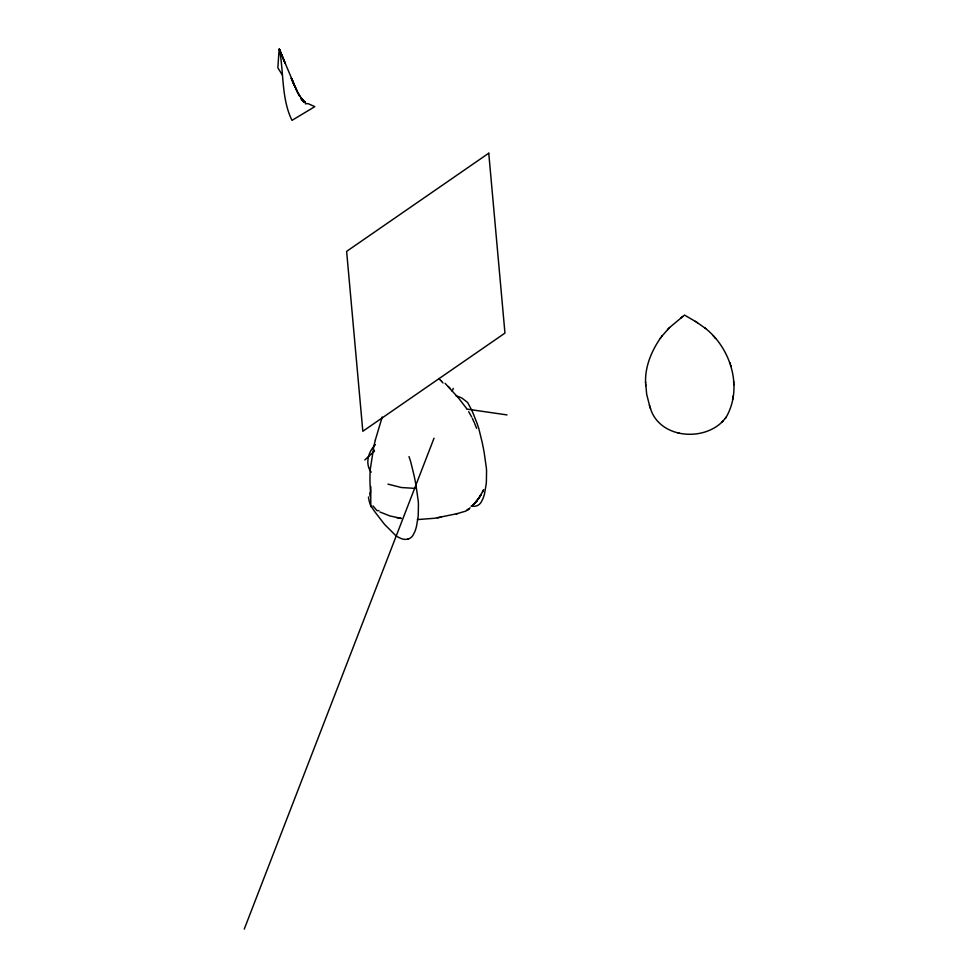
<?xml version="1.0" encoding="UTF-8"?>
<svg xmlns="http://www.w3.org/2000/svg" width="978" height="978" viewBox="0 0 978 978"><rect width="100%" height="100%" fill="white"/><g stroke="black" fill="none" stroke-linecap="round" stroke-linejoin="round"><path stroke-width="1.47" d="M370.772 486.543L370.784 505.015A4.487 2.628 66.6 0 0 371.2 506.115L372.801 508.792A54.817 32.201 66.6 0 0 376.114 513.474L383.841 523.474A25.697 15.098 66.6 0 0 385.344 525.186L387.838 527.68A109.023 64.035 66.6 0 1 389.403 529.232L395.075 534.929A19.438 11.418 66.6 0 0 399 537.558L401.628 538.731A18.655 10.954 66.6 0 0 403.437 539.208L404.501 539.33A31.125 18.276 66.6 0 0 406.811 539.269L407.924 539.074M370.491 467.949L373.792 446.677A102.788 62.568 -62.9 0 1 375.393 440.002M726.031 417.423C743.17 388.046 730.957 348.29 705.04 328.046M732.559 399.721L732.705 398.645M732.901 397.215L733.06 396.114M375.332 440.002L382.215 416.995M244.256 929.1L434.024 438.181M452.178 391.224L453.279 388.376M483.108 490.724L478.743 498.389L472.961 505.174L474.733 503.315M483.584 489.623L482.521 492.056L483.034 490.968M480.663 495.418L475.516 502.447L477.227 500.406L476.335 501.482M481.408 494.208L477.9 499.514M660.81 337.606C651.568 350.809 644.844 366.726 645.59 383.095M661.629 336.469L669.575 327.532L684.307 315.246M660.309 338.302L662.094 335.809M722.693 421.371L725.676 417.912M725.334 418.364L726.373 416.958M375.393 444.623C368.339 451.64 364.757 463.633 371.188 472.203M475.516 502.447L476.42 501.384L471.958 506.139M474.66 503.389L475.589 502.35L473.78 504.33M650.211 407.667C658.744 437.863 701.972 442.093 722.314 421.75M721.911 422.154L723.121 420.943M669.575 327.532L667.497 329.549M364.806 459.941L374.537 451.017M470.125 507.826L465.76 511.127L456.335 513.866M682.73 316.481L681.018 317.838M457.508 513.609L434.697 518.254L417.41 519.587M437.288 517.863L441.335 517.142M378.963 510.602L378.229 510.687A7.274 4.866 -61 0 1 376.848 510.492L373.009 505.932M415.442 488.401L401.383 487.533L387.973 484.122M466.543 409.048L507.032 414.916M396.64 517.606L401.371 518.462L389.794 515.907L379.904 511.971M677.999 432.948L679.258 433.23M684.771 315.222L695.688 321.615M697.033 322.459L705.639 328.51M695.309 321.383L697.485 322.74M305.491 102.641L301.811 99.463L304.781 102.335L301.725 99.34L303.168 100.807L298.07 93.228L299.745 96.37L294.561 85.722L297.398 92.115L279.133 48.912L277.862 67.8L282.19 74.817M438.572 378.498L440.076 379.867M445.088 383.315L458.291 397.716L466.555 408.437M440.503 380.271L441.127 380.894M450.173 388.486L448.291 386.493M441.506 381.286L442.08 381.909M442.459 382.337L443.022 382.985M713.341 335.98L713.928 336.64M714.93 337.801L715.554 338.498M468.694 411.701L471.677 416.983M472.35 418.339L474.171 422.41M476.641 428.315L474.599 423.413M279.39 49.206L285.209 63.423L279.439 49.316C283.926 72.775 281.309 98.668 291.994 120.367L314.806 106.639L308.314 103.729A15.966 9.218 60 0 0 305.417 103.876M730.077 362.911L730.419 363.963M730.884 365.393L731.238 366.469M645.541 381.97L646.69 394.366L649.747 406.261M649.404 405.222L650.553 408.694M370.491 492.447L370.087 484.807A137.935 84.035 -62.9 0 1 370.356 467.997M733.586 381.347L733.634 382.484M733.683 383.792L733.732 384.916M645.651 384.513L645.7 385.638M371.347 507.203A54.157 37.604 -50.6 0 1 368.449 497.044M370.087 496.335A128.191 80 -61.4 0 1 369.745 492.888M407.936 539.098A22.849 13.423 66.6 0 0 412.936 535.382L414.782 531.787A55.159 32.408 66.6 0 0 416.53 526.14L418.071 516.995A42.286 24.841 66.6 0 0 418.278 514.257L418.425 504.44A46.076 27.066 66.6 0 0 418.278 501.359L416.041 485.577A239.243 140.539 66.6 0 0 414.036 475.357L410.784 462.081A64.841 38.093 66.6 0 0 409 456.604M374.012 450.565A42.152 24.756 66.6 0 1 374.122 450.027M471.066 506.091A18.655 10.954 66.6 0 0 471.555 506.188L472.631 506.311A31.125 18.276 66.6 0 0 474.941 506.249L476.054 506.042A22.849 13.423 66.6 0 0 481.054 502.362L482.912 498.768A55.159 32.408 66.6 0 0 484.66 493.12L486.2 483.976A42.286 24.841 66.6 0 0 486.396 481.237L486.555 471.408A46.076 27.066 66.6 0 0 486.408 468.34L484.171 452.557A239.243 140.539 66.6 0 0 482.166 442.325L478.914 429.061A64.841 38.093 66.6 0 0 477.13 423.572L473.694 414.758A162.385 95.379 66.6 0 0 471.824 410.381L467.631 402.484L462.142 398.242A46.712 27.433 66.6 0 0 459.66 397.056L457.276 396.261A16.137 9.474 66.6 0 0 456.151 396.078M469.147 508.682L467.044 510.382L469.147 508.682M488.755 153.204L346.628 251.37L362.826 431.274L504.954 333.107L488.755 153.204M305.393 102.604L303.865 101.48L305.307 102.568M305.209 102.519L303.681 101.296L305.124 102.482M305.038 102.445L303.51 101.125L304.953 102.409M303.082 100.722L301.566 99.084L303.009 100.648M302.923 100.563L301.407 98.839L302.85 100.489M302.764 100.416L301.248 98.595L302.691 100.343M302.605 100.269L301.09 98.362L302.532 100.196M294.366 85.294L291.444 78.497L294.329 85.196M294.231 85.025L291.31 78.13L294.195 84.952"/></g></svg>
